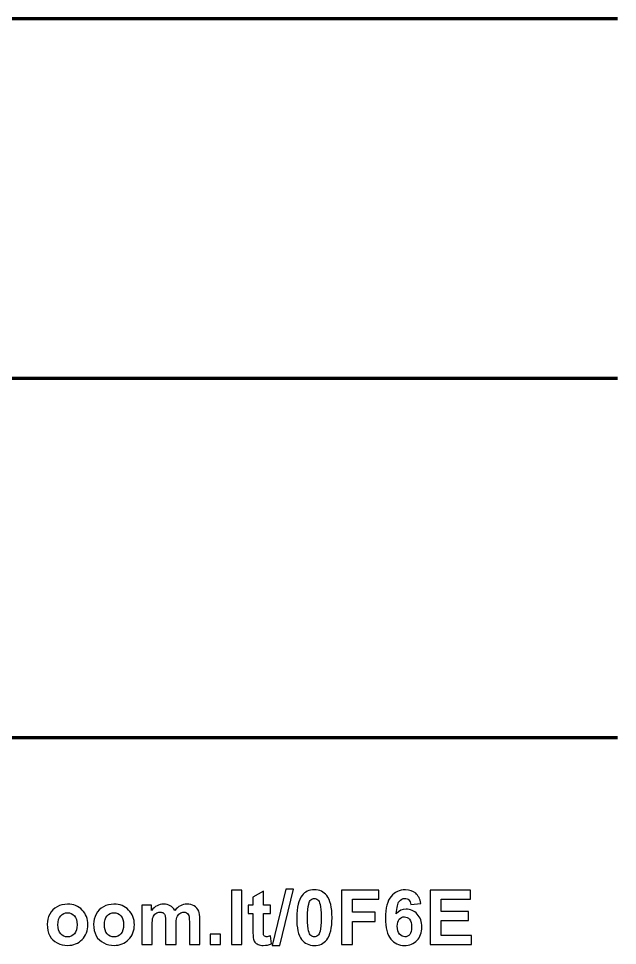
# Model space of a CAD drawing. Header units: centimetres. Extents: x -11.7 to -10, y -16.39 to -13.45.
# Drawn here: x -10.833 to -10, y -16.389 to -15.1 of the extents above; entities that cross this region are included whole.
import ezdxf

# ---------------------------------------------------------------- set-up
doc = ezdxf.new("R2010")
doc.units = ezdxf.units.CM
doc.header["$MEASUREMENT"] = 0
doc.layers.add('Layer 1', color=7, linetype='Continuous')

msp = doc.modelspace()

# ---------------------------------------------------------------- linework, layer by layer
at = {"layer": 'Layer 1', "color": 250, "lineweight": 106}
for points in [[(-11, -15.1), (-11, -15.1), (-10, -15.1), (-10, -15.1)], [(-11, -15.6), (-11, -15.6), (-10, -15.6), (-10, -15.6)], [(-11, -16.1), (-11, -16.1), (-10, -16.1), (-10, -16.1)]]:
    msp.add_open_spline(points, degree=3, dxfattribs=at)
at = {"layer": 'Layer 1', "color": 250}
for points, knots in [([(-10.53706, -16.38788), (-10.53706, -16.38788), (-10.53706, -16.31212), (-10.53706, -16.31212), (-10.53706, -16.31212), (-10.53706, -16.31212), (-10.52254, -16.31212), (-10.52254, -16.31212), (-10.52254, -16.31212), (-10.52254, -16.31212), (-10.52254, -16.38788), (-10.52254, -16.38788), (-10.52254, -16.38788), (-10.52254, -16.38788), (-10.53706, -16.38788), (-10.53706, -16.38788)], [0, 0, 0, 0, 0.25, 0.25, 0.25, 0.25, 0.5, 0.5, 0.5, 0.5, 0.75, 0.75, 0.75, 0.75, 1, 1, 1, 1]), ([(-10.48251, -16.33301), (-10.48251, -16.33301), (-10.48251, -16.34458), (-10.48251, -16.34458), (-10.48251, -16.34458), (-10.48251, -16.34458), (-10.49242, -16.34458), (-10.49242, -16.34458), (-10.49242, -16.34458), (-10.49242, -16.34458), (-10.49242, -16.3667), (-10.49242, -16.3667), (-10.49242, -16.3667), (-10.49242, -16.37118), (-10.49233, -16.37379), (-10.49214, -16.37453), (-10.49214, -16.37453), (-10.49194, -16.37527), (-10.49152, -16.37587), (-10.49085, -16.37636), (-10.49085, -16.37636), (-10.49018, -16.37684), (-10.48935, -16.37709), (-10.4884, -16.37709), (-10.4884, -16.37709), (-10.48704, -16.37709), (-10.4851, -16.37661), (-10.48254, -16.37569), (-10.48254, -16.37569), (-10.48254, -16.37569), (-10.48131, -16.38695), (-10.48131, -16.38695), (-10.48131, -16.38695), (-10.48469, -16.38839), (-10.4885, -16.38911), (-10.49279, -16.38911), (-10.49279, -16.38911), (-10.4954, -16.38911), (-10.49776, -16.38867), (-10.49986, -16.38781), (-10.49986, -16.38781), (-10.50196, -16.38693), (-10.5035, -16.38578), (-10.50448, -16.38439), (-10.50448, -16.38439), (-10.50547, -16.38299), (-10.50614, -16.38111), (-10.50653, -16.37873), (-10.50653, -16.37873), (-10.50683, -16.37705), (-10.50699, -16.37363), (-10.50699, -16.3685), (-10.50699, -16.3685), (-10.50699, -16.3685), (-10.50699, -16.34458), (-10.50699, -16.34458), (-10.50699, -16.34458), (-10.50699, -16.34458), (-10.51365, -16.34458), (-10.51365, -16.34458), (-10.51365, -16.34458), (-10.51365, -16.34458), (-10.51365, -16.33301), (-10.51365, -16.33301), (-10.51365, -16.33301), (-10.51365, -16.33301), (-10.50699, -16.33301), (-10.50699, -16.33301), (-10.50699, -16.33301), (-10.50699, -16.33301), (-10.50699, -16.32209), (-10.50699, -16.32209), (-10.50699, -16.32209), (-10.50699, -16.32209), (-10.49242, -16.31362), (-10.49242, -16.31362), (-10.49242, -16.31362), (-10.49242, -16.31362), (-10.49242, -16.33301), (-10.49242, -16.33301), (-10.49242, -16.33301), (-10.49242, -16.33301), (-10.48251, -16.33301), (-10.48251, -16.33301)], [0, 0, 0, 0, 0.047619, 0.047619, 0.047619, 0.047619, 0.0952381, 0.0952381, 0.0952381, 0.0952381, 0.1428571, 0.1428571, 0.1428571, 0.1428571, 0.1904762, 0.1904762, 0.1904762, 0.1904762, 0.2380952, 0.2380952, 0.2380952, 0.2380952, 0.2857143, 0.2857143, 0.2857143, 0.2857143, 0.3333333, 0.3333333, 0.3333333, 0.3333333, 0.3809524, 0.3809524, 0.3809524, 0.3809524, 0.4285714, 0.4285714, 0.4285714, 0.4285714, 0.4761905, 0.4761905, 0.4761905, 0.4761905, 0.5238095, 0.5238095, 0.5238095, 0.5238095, 0.5714286, 0.5714286, 0.5714286, 0.5714286, 0.6190476, 0.6190476, 0.6190476, 0.6190476, 0.6666667, 0.6666667, 0.6666667, 0.6666667, 0.7142857, 0.7142857, 0.7142857, 0.7142857, 0.7619048, 0.7619048, 0.7619048, 0.7619048, 0.8095238, 0.8095238, 0.8095238, 0.8095238, 0.8571429, 0.8571429, 0.8571429, 0.8571429, 0.9047619, 0.9047619, 0.9047619, 0.9047619, 0.952381, 0.952381, 0.952381, 0.952381, 1, 1, 1, 1]), ([(-10.48018, -16.38917), (-10.48018, -16.38917), (-10.46141, -16.31084), (-10.46141, -16.31084), (-10.46141, -16.31084), (-10.46141, -16.31084), (-10.45051, -16.31084), (-10.45051, -16.31084), (-10.45051, -16.31084), (-10.45051, -16.31084), (-10.46947, -16.38917), (-10.46947, -16.38917), (-10.46947, -16.38917), (-10.46947, -16.38917), (-10.48018, -16.38917), (-10.48018, -16.38917)], [0, 0, 0, 0, 0.25, 0.25, 0.25, 0.25, 0.5, 0.5, 0.5, 0.5, 0.75, 0.75, 0.75, 0.75, 1, 1, 1, 1]), ([(-10.42159, -16.31181), (-10.41423, -16.31181), (-10.4085, -16.31443), (-10.40437, -16.31967), (-10.40437, -16.31967), (-10.39945, -16.32586), (-10.39698, -16.33615), (-10.39698, -16.35052), (-10.39698, -16.35052), (-10.39698, -16.36484), (-10.39947, -16.37515), (-10.40443, -16.38142), (-10.40443, -16.38142), (-10.40852, -16.38659), (-10.41423, -16.38917), (-10.42159, -16.38917), (-10.42159, -16.38917), (-10.42894, -16.38917), (-10.43489, -16.38635), (-10.4394, -16.38067), (-10.4394, -16.38067), (-10.44392, -16.375), (-10.44618, -16.3649), (-10.44618, -16.35036), (-10.44618, -16.35036), (-10.44618, -16.33609), (-10.44369, -16.32583), (-10.43873, -16.31957), (-10.43873, -16.31957), (-10.43464, -16.3144), (-10.42892, -16.31181), (-10.42159, -16.31181)], [0, 0, 0, 0, 0.125, 0.125, 0.125, 0.125, 0.25, 0.25, 0.25, 0.25, 0.375, 0.375, 0.375, 0.375, 0.5, 0.5, 0.5, 0.5, 0.625, 0.625, 0.625, 0.625, 0.75, 0.75, 0.75, 0.75, 0.875, 0.875, 0.875, 0.875, 1, 1, 1, 1]), ([(-10.38396, -16.38788), (-10.38396, -16.38788), (-10.38396, -16.31212), (-10.38396, -16.31212), (-10.38396, -16.31212), (-10.38396, -16.31212), (-10.33202, -16.31212), (-10.33202, -16.31212), (-10.33202, -16.31212), (-10.33202, -16.31212), (-10.33202, -16.32495), (-10.33202, -16.32495), (-10.33202, -16.32495), (-10.33202, -16.32495), (-10.36865, -16.32495), (-10.36865, -16.32495), (-10.36865, -16.32495), (-10.36865, -16.32495), (-10.36865, -16.34287), (-10.36865, -16.34287), (-10.36865, -16.34287), (-10.36865, -16.34287), (-10.33703, -16.34287), (-10.33703, -16.34287), (-10.33703, -16.34287), (-10.33703, -16.34287), (-10.33703, -16.35569), (-10.33703, -16.35569), (-10.33703, -16.35569), (-10.33703, -16.35569), (-10.36865, -16.35569), (-10.36865, -16.35569), (-10.36865, -16.35569), (-10.36865, -16.35569), (-10.36865, -16.38788), (-10.36865, -16.38788), (-10.36865, -16.38788), (-10.36865, -16.38788), (-10.38396, -16.38788), (-10.38396, -16.38788)], [0, 0, 0, 0, 0.1, 0.1, 0.1, 0.1, 0.2, 0.2, 0.2, 0.2, 0.3, 0.3, 0.3, 0.3, 0.4, 0.4, 0.4, 0.4, 0.5, 0.5, 0.5, 0.5, 0.6, 0.6, 0.6, 0.6, 0.7, 0.7, 0.7, 0.7, 0.8, 0.8, 0.8, 0.8, 0.9, 0.9, 0.9, 0.9, 1, 1, 1, 1]), ([(-10.27343, -16.33068), (-10.27343, -16.33068), (-10.28749, -16.33223), (-10.28749, -16.33223), (-10.28749, -16.33223), (-10.28782, -16.32934), (-10.28872, -16.3272), (-10.29017, -16.32581), (-10.29017, -16.32581), (-10.29161, -16.32443), (-10.2935, -16.32375), (-10.29581, -16.32375), (-10.29581, -16.32375), (-10.29886, -16.32375), (-10.30146, -16.32512), (-10.30359, -16.32789), (-10.30359, -16.32789), (-10.30571, -16.33064), (-10.30703, -16.33638), (-10.30759, -16.34509), (-10.30759, -16.34509), (-10.30396, -16.34082), (-10.29948, -16.33869), (-10.2941, -16.33869), (-10.2941, -16.33869), (-10.28803, -16.33869), (-10.28285, -16.341), (-10.27853, -16.34562), (-10.27853, -16.34562), (-10.2742, -16.35022), (-10.27204, -16.35618), (-10.27204, -16.36349), (-10.27204, -16.36349), (-10.27204, -16.37125), (-10.27431, -16.37746), (-10.27886, -16.38215), (-10.27886, -16.38215), (-10.28339, -16.38682), (-10.28925, -16.38917), (-10.29638, -16.38917), (-10.29638, -16.38917), (-10.30401, -16.38917), (-10.31031, -16.3862), (-10.31523, -16.38026), (-10.31523, -16.38026), (-10.32015, -16.37432), (-10.32262, -16.36458), (-10.32262, -16.35103), (-10.32262, -16.35103), (-10.32262, -16.33715), (-10.32006, -16.32715), (-10.31493, -16.32101), (-10.31493, -16.32101), (-10.3098, -16.31487), (-10.30313, -16.31181), (-10.29493, -16.31181), (-10.29493, -16.31181), (-10.28918, -16.31181), (-10.28442, -16.31343), (-10.28064, -16.31664), (-10.28064, -16.31664), (-10.27687, -16.31987), (-10.27447, -16.32454), (-10.27343, -16.33068)], [0, 0, 0, 0, 0.0625, 0.0625, 0.0625, 0.0625, 0.125, 0.125, 0.125, 0.125, 0.1875, 0.1875, 0.1875, 0.1875, 0.25, 0.25, 0.25, 0.25, 0.3125, 0.3125, 0.3125, 0.3125, 0.375, 0.375, 0.375, 0.375, 0.4375, 0.4375, 0.4375, 0.4375, 0.5, 0.5, 0.5, 0.5, 0.5625, 0.5625, 0.5625, 0.5625, 0.625, 0.625, 0.625, 0.625, 0.6875, 0.6875, 0.6875, 0.6875, 0.75, 0.75, 0.75, 0.75, 0.8125, 0.8125, 0.8125, 0.8125, 0.875, 0.875, 0.875, 0.875, 0.9375, 0.9375, 0.9375, 0.9375, 1, 1, 1, 1]), ([(-10.26055, -16.38788), (-10.26055, -16.38788), (-10.26055, -16.31212), (-10.26055, -16.31212), (-10.26055, -16.31212), (-10.26055, -16.31212), (-10.20439, -16.31212), (-10.20439, -16.31212), (-10.20439, -16.31212), (-10.20439, -16.31212), (-10.20439, -16.32495), (-10.20439, -16.32495), (-10.20439, -16.32495), (-10.20439, -16.32495), (-10.24526, -16.32495), (-10.24526, -16.32495), (-10.24526, -16.32495), (-10.24526, -16.32495), (-10.24526, -16.34174), (-10.24526, -16.34174), (-10.24526, -16.34174), (-10.24526, -16.34174), (-10.20723, -16.34174), (-10.20723, -16.34174), (-10.20723, -16.34174), (-10.20723, -16.34174), (-10.20723, -16.35449), (-10.20723, -16.35449), (-10.20723, -16.35449), (-10.20723, -16.35449), (-10.24526, -16.35449), (-10.24526, -16.35449), (-10.24526, -16.35449), (-10.24526, -16.35449), (-10.24526, -16.37511), (-10.24526, -16.37511), (-10.24526, -16.37511), (-10.24526, -16.37511), (-10.20295, -16.37511), (-10.20295, -16.37511), (-10.20295, -16.37511), (-10.20295, -16.37511), (-10.20295, -16.38788), (-10.20295, -16.38788), (-10.20295, -16.38788), (-10.20295, -16.38788), (-10.26055, -16.38788), (-10.26055, -16.38788)], [0, 0, 0, 0, 0.0833333, 0.0833333, 0.0833333, 0.0833333, 0.1666667, 0.1666667, 0.1666667, 0.1666667, 0.25, 0.25, 0.25, 0.25, 0.3333333, 0.3333333, 0.3333333, 0.3333333, 0.4166667, 0.4166667, 0.4166667, 0.4166667, 0.5, 0.5, 0.5, 0.5, 0.5833333, 0.5833333, 0.5833333, 0.5833333, 0.6666667, 0.6666667, 0.6666667, 0.6666667, 0.75, 0.75, 0.75, 0.75, 0.8333333, 0.8333333, 0.8333333, 0.8333333, 0.9166667, 0.9166667, 0.9166667, 0.9166667, 1, 1, 1, 1]), ([(-10.79321, -16.35966), (-10.79321, -16.35484), (-10.79201, -16.35017), (-10.78964, -16.34565), (-10.78964, -16.34565), (-10.78726, -16.34116), (-10.78389, -16.3377), (-10.77954, -16.33534), (-10.77954, -16.33534), (-10.77518, -16.33295), (-10.77031, -16.33175), (-10.76493, -16.33175), (-10.76493, -16.33175), (-10.75664, -16.33175), (-10.74983, -16.33445), (-10.74452, -16.33985), (-10.74452, -16.33985), (-10.73922, -16.34525), (-10.73657, -16.35206), (-10.73657, -16.36029), (-10.73657, -16.36029), (-10.73657, -16.36858), (-10.73925, -16.37546), (-10.7446, -16.38093), (-10.7446, -16.38093), (-10.74996, -16.3864), (-10.7567, -16.38911), (-10.76483, -16.38911), (-10.76483, -16.38911), (-10.76987, -16.38911), (-10.77465, -16.38799), (-10.77922, -16.38571), (-10.77922, -16.38571), (-10.78379, -16.38344), (-10.78726, -16.3801), (-10.78964, -16.37571), (-10.78964, -16.37571), (-10.79201, -16.37132), (-10.79321, -16.36597), (-10.79321, -16.35966)], [0, 0, 0, 0, 0.1, 0.1, 0.1, 0.1, 0.2, 0.2, 0.2, 0.2, 0.3, 0.3, 0.3, 0.3, 0.4, 0.4, 0.4, 0.4, 0.5, 0.5, 0.5, 0.5, 0.6, 0.6, 0.6, 0.6, 0.7, 0.7, 0.7, 0.7, 0.8, 0.8, 0.8, 0.8, 0.9, 0.9, 0.9, 0.9, 1, 1, 1, 1]), ([(-10.72857, -16.35966), (-10.72857, -16.35484), (-10.72737, -16.35017), (-10.725, -16.34565), (-10.725, -16.34565), (-10.72262, -16.34116), (-10.71925, -16.3377), (-10.7149, -16.33534), (-10.7149, -16.33534), (-10.71054, -16.33295), (-10.70567, -16.33175), (-10.70029, -16.33175), (-10.70029, -16.33175), (-10.692, -16.33175), (-10.68519, -16.33445), (-10.67988, -16.33985), (-10.67988, -16.33985), (-10.67458, -16.34525), (-10.67193, -16.35206), (-10.67193, -16.36029), (-10.67193, -16.36029), (-10.67193, -16.36858), (-10.67461, -16.37546), (-10.67996, -16.38093), (-10.67996, -16.38093), (-10.68532, -16.3864), (-10.69206, -16.38911), (-10.70019, -16.38911), (-10.70019, -16.38911), (-10.70523, -16.38911), (-10.71001, -16.38799), (-10.71458, -16.38571), (-10.71458, -16.38571), (-10.71915, -16.38344), (-10.72262, -16.3801), (-10.725, -16.37571), (-10.725, -16.37571), (-10.72737, -16.37132), (-10.72857, -16.36597), (-10.72857, -16.35966)], [0, 0, 0, 0, 0.1, 0.1, 0.1, 0.1, 0.2, 0.2, 0.2, 0.2, 0.3, 0.3, 0.3, 0.3, 0.4, 0.4, 0.4, 0.4, 0.5, 0.5, 0.5, 0.5, 0.6, 0.6, 0.6, 0.6, 0.7, 0.7, 0.7, 0.7, 0.8, 0.8, 0.8, 0.8, 0.9, 0.9, 0.9, 0.9, 1, 1, 1, 1]), ([(-10.66165, -16.33301), (-10.66165, -16.33301), (-10.64826, -16.33301), (-10.64826, -16.33301), (-10.64826, -16.33301), (-10.64826, -16.33301), (-10.64826, -16.34049), (-10.64826, -16.34049), (-10.64826, -16.34049), (-10.64348, -16.33467), (-10.63777, -16.33175), (-10.63115, -16.33175), (-10.63115, -16.33175), (-10.62764, -16.33175), (-10.62459, -16.33248), (-10.62202, -16.33392), (-10.62202, -16.33392), (-10.61943, -16.33537), (-10.61731, -16.33756), (-10.61565, -16.34049), (-10.61565, -16.34049), (-10.61325, -16.33756), (-10.61064, -16.33537), (-10.60785, -16.33392), (-10.60785, -16.33392), (-10.60507, -16.33248), (-10.60209, -16.33175), (-10.59891, -16.33175), (-10.59891, -16.33175), (-10.59489, -16.33175), (-10.59147, -16.33258), (-10.58868, -16.33422), (-10.58868, -16.33422), (-10.58589, -16.33585), (-10.58381, -16.33826), (-10.58244, -16.34142), (-10.58244, -16.34142), (-10.58143, -16.34377), (-10.58094, -16.34756), (-10.58094, -16.3528), (-10.58094, -16.3528), (-10.58094, -16.3528), (-10.58094, -16.38788), (-10.58094, -16.38788), (-10.58094, -16.38788), (-10.58094, -16.38788), (-10.59545, -16.38788), (-10.59545, -16.38788), (-10.59545, -16.38788), (-10.59545, -16.38788), (-10.59545, -16.35652), (-10.59545, -16.35652), (-10.59545, -16.35652), (-10.59545, -16.35107), (-10.59595, -16.34756), (-10.59695, -16.34597), (-10.59695, -16.34597), (-10.59829, -16.34391), (-10.60036, -16.34287), (-10.60315, -16.34287), (-10.60315, -16.34287), (-10.60519, -16.34287), (-10.6071, -16.34348), (-10.6089, -16.34474), (-10.6089, -16.34474), (-10.61068, -16.34597), (-10.61196, -16.34779), (-10.61276, -16.35019), (-10.61276, -16.35019), (-10.61355, -16.35259), (-10.61396, -16.35636), (-10.61396, -16.36153), (-10.61396, -16.36153), (-10.61396, -16.36153), (-10.61396, -16.38788), (-10.61396, -16.38788), (-10.61396, -16.38788), (-10.61396, -16.38788), (-10.62847, -16.38788), (-10.62847, -16.38788), (-10.62847, -16.38788), (-10.62847, -16.38788), (-10.62847, -16.35781), (-10.62847, -16.35781), (-10.62847, -16.35781), (-10.62847, -16.35246), (-10.62874, -16.34902), (-10.62925, -16.34747), (-10.62925, -16.34747), (-10.62976, -16.34592), (-10.63057, -16.34477), (-10.63165, -16.34401), (-10.63165, -16.34401), (-10.63274, -16.34326), (-10.63421, -16.34287), (-10.63608, -16.34287), (-10.63608, -16.34287), (-10.63832, -16.34287), (-10.64033, -16.34347), (-10.64211, -16.34468), (-10.64211, -16.34468), (-10.64391, -16.34588), (-10.64519, -16.34763), (-10.64597, -16.3499), (-10.64597, -16.3499), (-10.64675, -16.35218), (-10.64714, -16.35594), (-10.64714, -16.36121), (-10.64714, -16.36121), (-10.64714, -16.36121), (-10.64714, -16.38788), (-10.64714, -16.38788), (-10.64714, -16.38788), (-10.64714, -16.38788), (-10.66165, -16.38788), (-10.66165, -16.38788), (-10.66165, -16.38788), (-10.66165, -16.38788), (-10.66165, -16.33301), (-10.66165, -16.33301)], [0, 0, 0, 0, 0.0333333, 0.0333333, 0.0333333, 0.0333333, 0.0666667, 0.0666667, 0.0666667, 0.0666667, 0.1, 0.1, 0.1, 0.1, 0.1333333, 0.1333333, 0.1333333, 0.1333333, 0.1666667, 0.1666667, 0.1666667, 0.1666667, 0.2, 0.2, 0.2, 0.2, 0.2333333, 0.2333333, 0.2333333, 0.2333333, 0.2666667, 0.2666667, 0.2666667, 0.2666667, 0.3, 0.3, 0.3, 0.3, 0.3333333, 0.3333333, 0.3333333, 0.3333333, 0.3666667, 0.3666667, 0.3666667, 0.3666667, 0.4, 0.4, 0.4, 0.4, 0.4333333, 0.4333333, 0.4333333, 0.4333333, 0.4666667, 0.4666667, 0.4666667, 0.4666667, 0.5, 0.5, 0.5, 0.5, 0.5333333, 0.5333333, 0.5333333, 0.5333333, 0.5666667, 0.5666667, 0.5666667, 0.5666667, 0.6, 0.6, 0.6, 0.6, 0.6333333, 0.6333333, 0.6333333, 0.6333333, 0.6666667, 0.6666667, 0.6666667, 0.6666667, 0.7, 0.7, 0.7, 0.7, 0.7333333, 0.7333333, 0.7333333, 0.7333333, 0.7666667, 0.7666667, 0.7666667, 0.7666667, 0.8, 0.8, 0.8, 0.8, 0.8333333, 0.8333333, 0.8333333, 0.8333333, 0.8666667, 0.8666667, 0.8666667, 0.8666667, 0.9, 0.9, 0.9, 0.9, 0.9333333, 0.9333333, 0.9333333, 0.9333333, 0.9666667, 0.9666667, 0.9666667, 0.9666667, 1, 1, 1, 1]), ([(-10.42159, -16.32385), (-10.42333, -16.32385), (-10.4249, -16.32442), (-10.42628, -16.32553), (-10.42628, -16.32553), (-10.42765, -16.32666), (-10.42873, -16.32867), (-10.42949, -16.33156), (-10.42949, -16.33156), (-10.43048, -16.33532), (-10.43099, -16.34163), (-10.43099, -16.35052), (-10.43099, -16.35052), (-10.43099, -16.35941), (-10.43053, -16.36551), (-10.42965, -16.36883), (-10.42965, -16.36883), (-10.42875, -16.37216), (-10.42762, -16.37437), (-10.42626, -16.37548), (-10.42626, -16.37548), (-10.42489, -16.37657), (-10.42333, -16.37714), (-10.42159, -16.37714), (-10.42159, -16.37714), (-10.41982, -16.37714), (-10.41825, -16.37657), (-10.41688, -16.37544), (-10.41688, -16.37544), (-10.4155, -16.37433), (-10.41443, -16.37232), (-10.41367, -16.36943), (-10.41367, -16.36943), (-10.41268, -16.36571), (-10.41217, -16.35941), (-10.41217, -16.35052), (-10.41217, -16.35052), (-10.41217, -16.34163), (-10.41263, -16.33553), (-10.41351, -16.3322), (-10.41351, -16.3322), (-10.41441, -16.32888), (-10.41554, -16.32666), (-10.4169, -16.32553), (-10.4169, -16.32553), (-10.41827, -16.32442), (-10.41982, -16.32385), (-10.42159, -16.32385)], [0, 0, 0, 0, 0.0833333, 0.0833333, 0.0833333, 0.0833333, 0.1666667, 0.1666667, 0.1666667, 0.1666667, 0.25, 0.25, 0.25, 0.25, 0.3333333, 0.3333333, 0.3333333, 0.3333333, 0.4166667, 0.4166667, 0.4166667, 0.4166667, 0.5, 0.5, 0.5, 0.5, 0.5833333, 0.5833333, 0.5833333, 0.5833333, 0.6666667, 0.6666667, 0.6666667, 0.6666667, 0.75, 0.75, 0.75, 0.75, 0.8333333, 0.8333333, 0.8333333, 0.8333333, 0.9166667, 0.9166667, 0.9166667, 0.9166667, 1, 1, 1, 1]), ([(-10.77832, -16.36043), (-10.77832, -16.36588), (-10.77703, -16.37005), (-10.77444, -16.37294), (-10.77444, -16.37294), (-10.77186, -16.37583), (-10.76867, -16.37728), (-10.76488, -16.37728), (-10.76488, -16.37728), (-10.76109, -16.37728), (-10.75791, -16.37583), (-10.75535, -16.37294), (-10.75535, -16.37294), (-10.75278, -16.37005), (-10.75149, -16.36585), (-10.75149, -16.36033), (-10.75149, -16.36033), (-10.75149, -16.35497), (-10.75278, -16.35082), (-10.75535, -16.34793), (-10.75535, -16.34793), (-10.75791, -16.34504), (-10.76109, -16.34359), (-10.76488, -16.34359), (-10.76488, -16.34359), (-10.76867, -16.34359), (-10.77186, -16.34504), (-10.77444, -16.34793), (-10.77444, -16.34793), (-10.77703, -16.35082), (-10.77832, -16.355), (-10.77832, -16.36043)], [0, 0, 0, 0, 0.125, 0.125, 0.125, 0.125, 0.25, 0.25, 0.25, 0.25, 0.375, 0.375, 0.375, 0.375, 0.5, 0.5, 0.5, 0.5, 0.625, 0.625, 0.625, 0.625, 0.75, 0.75, 0.75, 0.75, 0.875, 0.875, 0.875, 0.875, 1, 1, 1, 1]), ([(-10.71368, -16.36043), (-10.71368, -16.36588), (-10.71239, -16.37005), (-10.7098, -16.37294), (-10.7098, -16.37294), (-10.70722, -16.37583), (-10.70403, -16.37728), (-10.70024, -16.37728), (-10.70024, -16.37728), (-10.69645, -16.37728), (-10.69327, -16.37583), (-10.69071, -16.37294), (-10.69071, -16.37294), (-10.68814, -16.37005), (-10.68685, -16.36585), (-10.68685, -16.36033), (-10.68685, -16.36033), (-10.68685, -16.35497), (-10.68814, -16.35082), (-10.69071, -16.34793), (-10.69071, -16.34793), (-10.69327, -16.34504), (-10.69645, -16.34359), (-10.70024, -16.34359), (-10.70024, -16.34359), (-10.70403, -16.34359), (-10.70722, -16.34504), (-10.7098, -16.34793), (-10.7098, -16.34793), (-10.71239, -16.35082), (-10.71368, -16.355), (-10.71368, -16.36043)], [0, 0, 0, 0, 0.125, 0.125, 0.125, 0.125, 0.25, 0.25, 0.25, 0.25, 0.375, 0.375, 0.375, 0.375, 0.5, 0.5, 0.5, 0.5, 0.625, 0.625, 0.625, 0.625, 0.75, 0.75, 0.75, 0.75, 0.875, 0.875, 0.875, 0.875, 1, 1, 1, 1]), ([(-10.30634, -16.36236), (-10.30634, -16.36707), (-10.30527, -16.37072), (-10.3031, -16.37328), (-10.3031, -16.37328), (-10.30093, -16.37585), (-10.29844, -16.37714), (-10.29565, -16.37714), (-10.29565, -16.37714), (-10.29295, -16.37714), (-10.29073, -16.37608), (-10.28893, -16.37398), (-10.28893, -16.37398), (-10.28713, -16.37188), (-10.28625, -16.36842), (-10.28625, -16.36364), (-10.28625, -16.36364), (-10.28625, -16.35872), (-10.2872, -16.35511), (-10.28914, -16.35281), (-10.28914, -16.35281), (-10.29107, -16.35052), (-10.29348, -16.34938), (-10.29638, -16.34938), (-10.29638, -16.34938), (-10.29916, -16.34938), (-10.30153, -16.35047), (-10.30345, -16.35266), (-10.30345, -16.35266), (-10.30539, -16.35484), (-10.30634, -16.35809), (-10.30634, -16.36236)], [0, 0, 0, 0, 0.125, 0.125, 0.125, 0.125, 0.25, 0.25, 0.25, 0.25, 0.375, 0.375, 0.375, 0.375, 0.5, 0.5, 0.5, 0.5, 0.625, 0.625, 0.625, 0.625, 0.75, 0.75, 0.75, 0.75, 0.875, 0.875, 0.875, 0.875, 1, 1, 1, 1]), ([(-10.56646, -16.38788), (-10.56646, -16.38788), (-10.56646, -16.37336), (-10.56646, -16.37336), (-10.56646, -16.37336), (-10.56646, -16.37336), (-10.55194, -16.37336), (-10.55194, -16.37336), (-10.55194, -16.37336), (-10.55194, -16.37336), (-10.55194, -16.38788), (-10.55194, -16.38788), (-10.55194, -16.38788), (-10.55194, -16.38788), (-10.56646, -16.38788), (-10.56646, -16.38788)], [0, 0, 0, 0, 0.25, 0.25, 0.25, 0.25, 0.5, 0.5, 0.5, 0.5, 0.75, 0.75, 0.75, 0.75, 1, 1, 1, 1])]:
    msp.add_open_spline(points, degree=3, knots=knots, dxfattribs=at)

doc.saveas('drawing.dxf')
